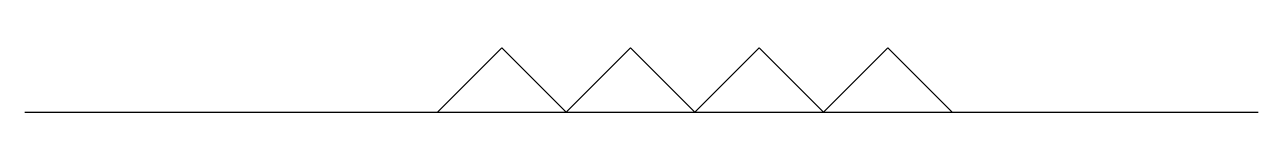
# Model space of a CAD drawing. Extents: x 928096 to 931728, y -1062700 to -1062510.
import ezdxf

# ---------------------------------------------------------------- set-up
doc = ezdxf.new("R2010")
doc.units = 0
doc.header["$LTSCALE"] = 1000
doc.header["$MEASUREMENT"] = 0
doc.layers.get('0').update_dxf_attribs({"linetype": 'CONTINUOUS'})
doc.layers.add('ltsj', color=7, linetype='CONTINUOUS')
doc.layers.add('pgl', color=4, linetype='CONTINUOUS')

msp = doc.modelspace()

# ---------------------------------------------------------------- linework, layer by layer
msp.add_line((928120.8, -1062699.7), (930880.5, -1062699.7))
at = {"layer": 'ltsj'}
for points in [[(929311.1, -1062699.7), (929500.5, -1062510.3), (929690, -1062699.7)], [(929690, -1062699.7), (929879.4, -1062510.3), (930068.9, -1062699.7)], [(930068.9, -1062699.7), (930258.3, -1062510.3), (930447.7, -1062699.7)], [(930447.7, -1062699.7), (930637.2, -1062510.3), (930826.6, -1062699.7)]]:
    msp.add_lwpolyline(points, dxfattribs=at)
at = {"layer": 'pgl'}
for p, q in [((928095.8, -1062699.7), (929311.1, -1062699.7)), ((930826.6, -1062699.7), (931728, -1062699.7))]:
    msp.add_line(p, q, dxfattribs=at)

doc.saveas('drawing.dxf')
